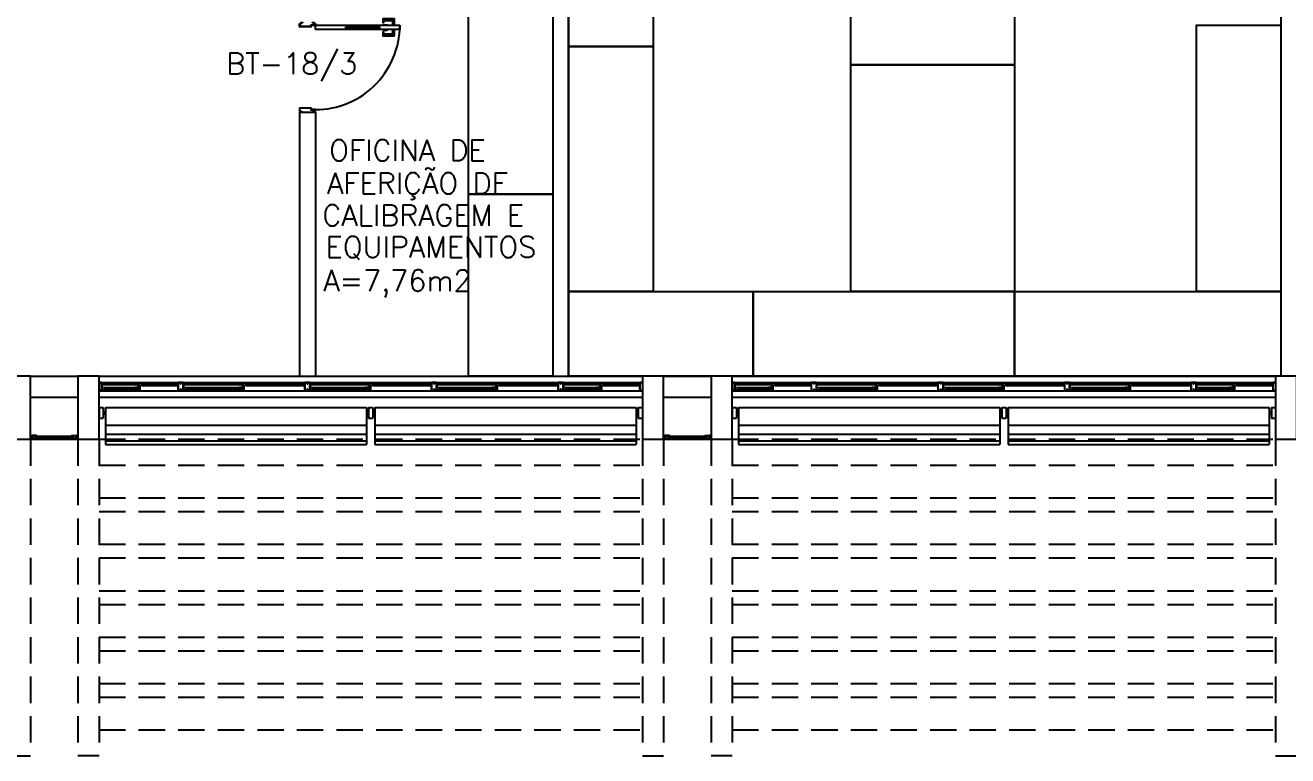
# Model space of a CAD drawing. Header units: millimetres. Extents: x 2128 to 2646, y 1972 to 2207.
# Drawn here: x 2389.96 to 2401.93, y 2006.32 to 2013.24 of the extents above; entities that cross this region are included whole.
import ezdxf

# ---------------------------------------------------------------- set-up
doc = ezdxf.new("R2010")
doc.units = ezdxf.units.MM
doc.linetypes.add('HIDDEN', pattern=[0.375, 0.25, -0.125])
for name, color, linetype in [('AR-ALV', 2, 'Continuous'), ('AR-BANCADAS', 1, 'Continuous'), ('AR-BRISES', 1, 'Continuous'), ('AR-ESQ', 1, 'Continuous'), ('AR-ESTC', 3, 'Continuous'), ('AR-PEITORIL', 1, 'Continuous'), ('AR-PERGOLAPROJ', 1, 'HIDDEN'), ('AR-PORTA', 1, 'Continuous'), ('BC- VISTA', 1, 'Continuous'), ('BR-LINHAS', 1, 'Continuous'), ('BR-MONTANTE', 242, 'Continuous'), ('BR-PAINEL', 1, 'Continuous'), ('BR-SUPORTE', 1, 'Continuous'), ('DT-ESQ-BAGUETE-C', 1, 'Continuous'), ('DT-ESQ-BAGUETE-V', 1, 'Continuous'), ('DT-ESQ-CHAPA DOBRADA-V', 1, 'Continuous'), ('DT-ESQ-PERFIL CADEIRA-C', 2, 'Continuous'), ('DT-ESQ-PERFIL CADEIRA-V', 2, 'Continuous'), ('DT-ESQ-PERFIL U SIMPLES-C', 2, 'Continuous'), ('DT-ESQ-PERFIL U-C', 2, 'Continuous'), ('DT-ESQ-PERFIL U-V', 1, 'Continuous'), ('DT-ESQ-VENEZIANA-C', 1, 'Continuous'), ('DT-ESQ-VENEZIANA-V', 1, 'Continuous'), ('DT-ESQ-VIDRO-C', 2, 'Continuous'), ('DT-TXTMOD', 1, 'Continuous'), ('ENDEREÇO', 2, 'Continuous'), ('maçaneta', 1, 'Continuous'), ('mov', 1, 'Continuous'), ('PG-PROJ', 1, 'HIDDEN'), ('PM-PERFIL U-C', 2, 'Continuous'), ('PM-VIDRO', 2, 'Continuous'), ('pm1', 2, 'Continuous'), ('pm2', 2, 'Continuous'), ('TEXTO', 2, 'Continuous'), ('Área', 2, 'Continuous')]:
    doc.layers.add(name, color=color, linetype=linetype)
doc.styles.add('S10', font='simplex.shx', dxfattribs={"height": 0.1})
doc.styles.add('UNB-100', font='simplex.shx', dxfattribs={"height": 0.2})
doc.styles.add('UNB1-100', font='simplex.shx', dxfattribs={"height": 0.2})

# ---------------------------------------------------------------- blocks, each defined once
blk = doc.blocks.new('EF40-P')
at = {"layer": 'DT-ESQ-BAGUETE-C', "ltscale": 0.1}
for points in [[(0.073, -0.125), (0.06, -0.125), (0.06, -0.124), (0.073, -0.124, 0.414214), (0.073, -0.123), (0.073, -0.112, 0.414214), (0.073, -0.112), (0.06, -0.112), (0.06, -0.11), (0.073, -0.11, -0.414214), (0.075, -0.112), (0.075, -0.124, -0.414214)], [(0.339, -0.125), (0.352, -0.125), (0.352, -0.124), (0.34, -0.124, -0.414214), (0.339, -0.123), (0.339, -0.112, -0.414214), (0.34, -0.112), (0.352, -0.112), (0.352, -0.11), (0.339, -0.11, 0.414214), (0.337, -0.112), (0.337, -0.124, 0.414214)], [(0.422, -0.08), (0.409, -0.08), (0.409, -0.079), (0.422, -0.079, 0.414214), (0.422, -0.078), (0.422, -0.067, 0.414214), (0.422, -0.067), (0.409, -0.067), (0.409, -0.065), (0.422, -0.065, -0.414214), (0.424, -0.067), (0.424, -0.079, -0.414214)], [(0.702, -0.08), (0.715, -0.08), (0.715, -0.079), (0.702, -0.079, -0.414214), (0.702, -0.078), (0.702, -0.067, -0.414214), (0.702, -0.067), (0.715, -0.067), (0.715, -0.065), (0.702, -0.065, 0.414214), (0.7, -0.067), (0.7, -0.079, 0.414214)], [(0.848, -0.125), (0.835, -0.125), (0.835, -0.124), (0.848, -0.124, 0.414214), (0.848, -0.123), (0.848, -0.112, 0.414214), (0.848, -0.112), (0.835, -0.112), (0.835, -0.11), (0.848, -0.11, -0.414214), (0.85, -0.112), (0.85, -0.124, -0.414214)], [(1.326, -0.125), (1.34, -0.125), (1.34, -0.124), (1.327, -0.124, -0.414214), (1.326, -0.123), (1.326, -0.112, -0.414214), (1.327, -0.112), (1.34, -0.112), (1.34, -0.11), (1.326, -0.11, 0.414214), (1.325, -0.112), (1.325, -0.124, 0.414214)], [(1.41, -0.08), (1.396, -0.08), (1.396, -0.079), (1.409, -0.079, 0.414214), (1.41, -0.078), (1.41, -0.067, 0.414214), (1.409, -0.067), (1.396, -0.067), (1.396, -0.065), (1.41, -0.065, -0.414214), (1.411, -0.067), (1.411, -0.079, -0.414214)], [(1.901, -0.08), (1.915, -0.08), (1.915, -0.079), (1.902, -0.079, -0.414214), (1.901, -0.078), (1.901, -0.067, -0.414214), (1.902, -0.067), (1.915, -0.067), (1.915, -0.065), (1.901, -0.065, 0.414214), (1.9, -0.067), (1.9, -0.079, 0.414214)], [(2.048, -0.125), (2.035, -0.125), (2.035, -0.124), (2.048, -0.124, 0.414214), (2.048, -0.123), (2.048, -0.112, 0.414214), (2.048, -0.112), (2.035, -0.112), (2.035, -0.11), (2.048, -0.11, -0.414214), (2.05, -0.112), (2.05, -0.124, -0.414214)], [(2.526, -0.125), (2.54, -0.125), (2.54, -0.124), (2.527, -0.124, -0.414214), (2.526, -0.123), (2.526, -0.112, -0.414214), (2.527, -0.112), (2.54, -0.112), (2.54, -0.11), (2.526, -0.11, 0.414214), (2.525, -0.112), (2.525, -0.124, 0.414214)], [(2.61, -0.08), (2.596, -0.08), (2.596, -0.079), (2.609, -0.079, 0.414214), (2.61, -0.078), (2.61, -0.067, 0.414214), (2.609, -0.067), (2.596, -0.067), (2.596, -0.065), (2.61, -0.065, -0.414214), (2.611, -0.067), (2.611, -0.079, -0.414214)], [(3.101, -0.08), (3.115, -0.08), (3.115, -0.079), (3.102, -0.079, -0.414214), (3.101, -0.078), (3.101, -0.067, -0.414214), (3.102, -0.067), (3.115, -0.067), (3.115, -0.065), (3.101, -0.065, 0.414214), (3.1, -0.067), (3.1, -0.079, 0.414214)], [(3.248, -0.125), (3.235, -0.125), (3.235, -0.124), (3.248, -0.124, 0.414214), (3.248, -0.123), (3.248, -0.112, 0.414214), (3.248, -0.112), (3.235, -0.112), (3.235, -0.11), (3.248, -0.11, -0.414214), (3.25, -0.112), (3.25, -0.124, -0.414214)], [(3.726, -0.125), (3.74, -0.125), (3.74, -0.124), (3.727, -0.124, -0.414214), (3.726, -0.123), (3.726, -0.112, -0.414214), (3.727, -0.112), (3.74, -0.112), (3.74, -0.11), (3.726, -0.11, 0.414214), (3.725, -0.112), (3.725, -0.124, 0.414214)], [(3.81, -0.08), (3.796, -0.08), (3.796, -0.079), (3.809, -0.079, 0.414214), (3.81, -0.078), (3.81, -0.067, 0.414214), (3.809, -0.067), (3.796, -0.067), (3.796, -0.065), (3.81, -0.065, -0.414214), (3.811, -0.067), (3.811, -0.079, -0.414214)], [(4.301, -0.08), (4.315, -0.08), (4.315, -0.079), (4.302, -0.079, -0.414214), (4.301, -0.078), (4.301, -0.067, -0.414214), (4.302, -0.067), (4.315, -0.067), (4.315, -0.065), (4.301, -0.065, 0.414214), (4.3, -0.067), (4.3, -0.079, 0.414214)], [(4.448, -0.125), (4.435, -0.125), (4.435, -0.124), (4.448, -0.124, 0.414214), (4.448, -0.123), (4.448, -0.112, 0.414214), (4.448, -0.112), (4.435, -0.112), (4.435, -0.11), (4.448, -0.11, -0.414214), (4.45, -0.112), (4.45, -0.124, -0.414214)], [(4.714, -0.125), (4.727, -0.125), (4.727, -0.124), (4.714, -0.124, -0.414214), (4.714, -0.123), (4.714, -0.112, -0.414214), (4.714, -0.112), (4.727, -0.112), (4.727, -0.11), (4.714, -0.11, 0.414214), (4.712, -0.112), (4.712, -0.124, 0.414214)], [(4.797, -0.08), (4.784, -0.08), (4.784, -0.079), (4.797, -0.079, 0.414214), (4.797, -0.078), (4.797, -0.067, 0.414214), (4.797, -0.067), (4.784, -0.067), (4.784, -0.065), (4.797, -0.065, -0.414214), (4.799, -0.067), (4.799, -0.079, -0.414214)], [(5.076, -0.08), (5.09, -0.08), (5.09, -0.079), (5.077, -0.079, -0.414214), (5.076, -0.078), (5.076, -0.067, -0.414214), (5.077, -0.067), (5.09, -0.067), (5.09, -0.065), (5.076, -0.065, 0.414214), (5.075, -0.067), (5.075, -0.079, 0.414214)]]:
    blk.add_lwpolyline(points, format="xyb", close=True, dxfattribs=at)
at = {"layer": 'DT-ESQ-BAGUETE-V', "ltscale": 0.1}
for p, q in [((0.073, -0.11), (0.339, -0.11)), ((0.422, -0.065), (0.702, -0.065)), ((0.848, -0.11), (1.326, -0.11)), ((1.41, -0.065), (1.901, -0.065)), ((2.048, -0.11), (2.526, -0.11)), ((2.61, -0.065), (3.101, -0.065)), ((3.248, -0.11), (3.726, -0.11)), ((3.81, -0.065), (4.301, -0.065)), ((4.448, -0.11), (4.714, -0.11)), ((4.797, -0.065), (5.076, -0.065))]:
    blk.add_line(p, q, dxfattribs=at)
at = {"layer": 'DT-ESQ-CHAPA DOBRADA-V', "ltscale": 0.1}
for p, q in [((0.025, -0.077), (0.374, -0.077)), ((0.025, -0.08), (0.374, -0.08)), ((0.8, -0.077), (1.361, -0.077)), ((0.8, -0.08), (1.361, -0.08)), ((2, -0.077), (2.561, -0.077)), ((2, -0.08), (2.561, -0.08)), ((3.2, -0.077), (3.761, -0.077)), ((3.2, -0.08), (3.761, -0.08)), ((4.4, -0.077), (4.749, -0.077)), ((4.4, -0.08), (4.749, -0.08))]:
    blk.add_line(p, q, dxfattribs=at)
at = {"layer": 'DT-ESQ-PERFIL CADEIRA-C', "ltscale": 0.1}
for p, q in [((0.376, -0.088), (0.422, -0.088)), ((0.75, -0.088), (0.702, -0.088)), ((1.363, -0.088), (1.41, -0.088)), ((1.95, -0.088), (1.901, -0.088)), ((2.563, -0.088), (2.61, -0.088)), ((3.15, -0.088), (3.101, -0.088)), ((3.763, -0.088), (3.81, -0.088)), ((4.35, -0.088), (4.301, -0.088)), ((4.751, -0.088), (4.797, -0.088)), ((5.125, -0.088), (5.076, -0.088)), ((0.025, -0.134), (0.073, -0.134)), ((0.385, -0.134), (0.339, -0.134)), ((0.8, -0.134), (0.848, -0.134)), ((1.373, -0.134), (1.326, -0.134)), ((2, -0.134), (2.048, -0.134)), ((2.573, -0.134), (2.526, -0.134)), ((3.2, -0.134), (3.248, -0.134)), ((3.773, -0.134), (3.726, -0.134)), ((4.4, -0.134), (4.448, -0.134)), ((4.76, -0.134), (4.714, -0.134))]:
    blk.add_line(p, q, dxfattribs=at)
for points in [[(0.073, -0.135), (0.025, -0.135), (0.025, -0.134), (0.06, -0.134, -0.198912), (0.059, -0.133, -0.198913), (0.059, -0.132), (0.059, -0.112, 0.414214), (0.058, -0.112), (0.025, -0.112), (0.025, -0.11), (0.059, -0.11, -0.414214), (0.06, -0.112), (0.06, -0.124), (0.06, -0.125), (0.06, -0.132), (0.073, -0.132, -1)], [(0.339, -0.132, 1), (0.339, -0.135), (0.385, -0.135, 0.414214), (0.387, -0.133), (0.387, -0.112, 0.414214), (0.385, -0.11), (0.354, -0.11, 0.414214), (0.352, -0.112), (0.352, -0.132)], [(0.352, -0.134, 0.198913), (0.354, -0.133, 0.198913), (0.354, -0.132), (0.354, -0.112, -0.414214), (0.354, -0.112), (0.385, -0.112, -0.414214), (0.386, -0.112), (0.386, -0.133, -0.414214), (0.385, -0.134)], [(0.422, -0.087, -1), (0.422, -0.09), (0.376, -0.09, -0.414214), (0.374, -0.088), (0.374, -0.067, -0.414214), (0.376, -0.065), (0.407, -0.065, -0.414214), (0.409, -0.067), (0.409, -0.087)], [(0.409, -0.088, -0.198913), (0.408, -0.088, -0.198913), (0.407, -0.087), (0.407, -0.067, 0.414214), (0.407, -0.067), (0.376, -0.067, 0.414214), (0.375, -0.067), (0.375, -0.088, 0.414214), (0.376, -0.088)], [(0.702, -0.09), (0.75, -0.09), (0.75, -0.088), (0.715, -0.088, 0.198912), (0.716, -0.088, 0.198913), (0.716, -0.087), (0.716, -0.067, -0.414214), (0.717, -0.067), (0.75, -0.067), (0.75, -0.065), (0.716, -0.065, 0.414214), (0.715, -0.067), (0.715, -0.079), (0.715, -0.08), (0.715, -0.087), (0.702, -0.087, 1)], [(0.848, -0.135), (0.8, -0.135), (0.8, -0.134), (0.835, -0.134, -0.198912), (0.834, -0.133, -0.198913), (0.833, -0.132), (0.833, -0.112, 0.414214), (0.833, -0.112), (0.8, -0.112), (0.8, -0.11), (0.833, -0.11, -0.414214), (0.835, -0.112), (0.835, -0.124), (0.835, -0.125), (0.835, -0.132), (0.848, -0.132, -1)], [(1.326, -0.132, 1), (1.326, -0.135), (1.373, -0.135, 0.414214), (1.375, -0.133), (1.375, -0.112, 0.414214), (1.373, -0.11), (1.341, -0.11, 0.414214), (1.34, -0.112), (1.34, -0.132)], [(1.34, -0.134, 0.198913), (1.341, -0.133, 0.198913), (1.341, -0.132), (1.341, -0.112, -0.414214), (1.342, -0.112), (1.373, -0.112, -0.414214), (1.373, -0.112), (1.373, -0.133, -0.414214), (1.373, -0.134)], [(1.41, -0.087, -1), (1.41, -0.09), (1.363, -0.09, -0.414214), (1.361, -0.088), (1.361, -0.067, -0.414214), (1.363, -0.065), (1.395, -0.065, -0.414214), (1.396, -0.067), (1.396, -0.087)], [(1.396, -0.088, -0.198913), (1.395, -0.088, -0.198913), (1.395, -0.087), (1.395, -0.067, 0.414214), (1.394, -0.067), (1.363, -0.067, 0.414214), (1.363, -0.067), (1.363, -0.088, 0.414214), (1.363, -0.088)], [(1.901, -0.09), (1.95, -0.09), (1.95, -0.088), (1.915, -0.088, 0.198912), (1.916, -0.088, 0.198913), (1.916, -0.087), (1.916, -0.067, -0.414214), (1.917, -0.067), (1.95, -0.067), (1.95, -0.065), (1.916, -0.065, 0.414214), (1.915, -0.067), (1.915, -0.079), (1.915, -0.08), (1.915, -0.087), (1.901, -0.087, 1)], [(2.048, -0.135), (2, -0.135), (2, -0.134), (2.035, -0.134, -0.198912), (2.034, -0.133, -0.198913), (2.033, -0.132), (2.033, -0.112, 0.414214), (2.033, -0.112), (2, -0.112), (2, -0.11), (2.033, -0.11, -0.414214), (2.035, -0.112), (2.035, -0.124), (2.035, -0.125), (2.035, -0.132), (2.048, -0.132, -1)], [(2.526, -0.132, 1), (2.526, -0.135), (2.573, -0.135, 0.414214), (2.575, -0.133), (2.575, -0.112, 0.414214), (2.573, -0.11), (2.541, -0.11, 0.414214), (2.54, -0.112), (2.54, -0.132)], [(2.54, -0.134, 0.198913), (2.541, -0.133, 0.198913), (2.541, -0.132), (2.541, -0.112, -0.414214), (2.542, -0.112), (2.573, -0.112, -0.414214), (2.573, -0.112), (2.573, -0.133, -0.414214), (2.573, -0.134)], [(2.61, -0.087, -1), (2.61, -0.09), (2.563, -0.09, -0.414214), (2.561, -0.088), (2.561, -0.067, -0.414214), (2.563, -0.065), (2.595, -0.065, -0.414214), (2.596, -0.067), (2.596, -0.087)], [(2.596, -0.088, -0.198913), (2.595, -0.088, -0.198913), (2.595, -0.087), (2.595, -0.067, 0.414214), (2.594, -0.067), (2.563, -0.067, 0.414214), (2.563, -0.067), (2.563, -0.088, 0.414214), (2.563, -0.088)], [(3.101, -0.09), (3.15, -0.09), (3.15, -0.088), (3.115, -0.088, 0.198912), (3.116, -0.088, 0.198913), (3.116, -0.087), (3.116, -0.067, -0.414214), (3.117, -0.067), (3.15, -0.067), (3.15, -0.065), (3.116, -0.065, 0.414214), (3.115, -0.067), (3.115, -0.079), (3.115, -0.08), (3.115, -0.087), (3.101, -0.087, 1)], [(3.248, -0.135), (3.2, -0.135), (3.2, -0.134), (3.235, -0.134, -0.198912), (3.234, -0.133, -0.198913), (3.233, -0.132), (3.233, -0.112, 0.414214), (3.233, -0.112), (3.2, -0.112), (3.2, -0.11), (3.233, -0.11, -0.414214), (3.235, -0.112), (3.235, -0.124), (3.235, -0.125), (3.235, -0.132), (3.248, -0.132, -1)], [(3.726, -0.132, 1), (3.726, -0.135), (3.773, -0.135, 0.414214), (3.775, -0.133), (3.775, -0.112, 0.414214), (3.773, -0.11), (3.741, -0.11, 0.414214), (3.74, -0.112), (3.74, -0.132)], [(3.74, -0.134, 0.198913), (3.741, -0.133, 0.198913), (3.741, -0.132), (3.741, -0.112, -0.414214), (3.742, -0.112), (3.773, -0.112, -0.414214), (3.773, -0.112), (3.773, -0.133, -0.414214), (3.773, -0.134)], [(3.81, -0.087, -1), (3.81, -0.09), (3.763, -0.09, -0.414214), (3.761, -0.088), (3.761, -0.067, -0.414214), (3.763, -0.065), (3.795, -0.065, -0.414214), (3.796, -0.067), (3.796, -0.087)], [(3.796, -0.088, -0.198913), (3.795, -0.088, -0.198913), (3.795, -0.087), (3.795, -0.067, 0.414214), (3.794, -0.067), (3.763, -0.067, 0.414214), (3.763, -0.067), (3.763, -0.088, 0.414214), (3.763, -0.088)], [(4.301, -0.09), (4.35, -0.09), (4.35, -0.088), (4.315, -0.088, 0.198912), (4.316, -0.088, 0.198913), (4.316, -0.087), (4.316, -0.067, -0.414214), (4.317, -0.067), (4.35, -0.067), (4.35, -0.065), (4.316, -0.065, 0.414214), (4.315, -0.067), (4.315, -0.079), (4.315, -0.08), (4.315, -0.087), (4.301, -0.087, 1)], [(4.448, -0.135), (4.4, -0.135), (4.4, -0.134), (4.435, -0.134, -0.198912), (4.434, -0.133, -0.198913), (4.433, -0.132), (4.433, -0.112, 0.414214), (4.433, -0.112), (4.4, -0.112), (4.4, -0.11), (4.433, -0.11, -0.414214), (4.435, -0.112), (4.435, -0.124), (4.435, -0.125), (4.435, -0.132), (4.448, -0.132, -1)], [(4.714, -0.132, 1), (4.714, -0.135), (4.76, -0.135, 0.414214), (4.762, -0.133), (4.762, -0.112, 0.414214), (4.76, -0.11), (4.729, -0.11, 0.414214), (4.727, -0.112), (4.727, -0.132)], [(4.727, -0.134, 0.198913), (4.729, -0.133, 0.198913), (4.729, -0.132), (4.729, -0.112, -0.414214), (4.729, -0.112), (4.76, -0.112, -0.414214), (4.761, -0.112), (4.761, -0.133, -0.414214), (4.76, -0.134)], [(4.797, -0.087, -1), (4.797, -0.09), (4.751, -0.09, -0.414214), (4.749, -0.088), (4.749, -0.067, -0.414214), (4.751, -0.065), (4.782, -0.065, -0.414214), (4.784, -0.067), (4.784, -0.087)], [(4.784, -0.088, -0.198913), (4.783, -0.088, -0.198913), (4.782, -0.087), (4.782, -0.067, 0.414214), (4.782, -0.067), (4.751, -0.067, 0.414214), (4.75, -0.067), (4.75, -0.088, 0.414214), (4.751, -0.088)], [(5.076, -0.09), (5.125, -0.09), (5.125, -0.088), (5.09, -0.088, 0.198912), (5.091, -0.088, 0.198913), (5.091, -0.087), (5.091, -0.067, -0.414214), (5.092, -0.067), (5.125, -0.067), (5.125, -0.065), (5.091, -0.065, 0.414214), (5.09, -0.067), (5.09, -0.079), (5.09, -0.08), (5.09, -0.087), (5.076, -0.087, 1)]]:
    blk.add_lwpolyline(points, format="xyb", close=True, dxfattribs=at)
at = {"layer": 'DT-ESQ-PERFIL CADEIRA-V', "ltscale": 0.1}
for p, q in [((0.407, -0.09), (0.702, -0.09)), ((1.395, -0.09), (1.901, -0.09)), ((2.595, -0.09), (3.101, -0.09)), ((3.795, -0.09), (4.301, -0.09)), ((4.782, -0.09), (5.076, -0.09)), ((0.073, -0.135), (0.339, -0.135)), ((0.848, -0.135), (1.326, -0.135)), ((2.048, -0.135), (2.526, -0.135)), ((3.248, -0.135), (3.726, -0.135)), ((4.448, -0.135), (4.714, -0.135))]:
    blk.add_line(p, q, dxfattribs=at)
at = {"layer": 'DT-ESQ-PERFIL U SIMPLES-C', "ltscale": 0.1}
for points in [[(0.376, -0.102), (0.384, -0.102), (0.384, -0.1), (0.376, -0.1, -0.414214), (0.375, -0.1), (0.375, -0.092, -0.414214), (0.376, -0.091), (0.384, -0.091), (0.384, -0.09), (0.376, -0.09, 0.414214), (0.374, -0.092), (0.374, -0.1, 0.414214)], [(0.385, -0.098), (0.377, -0.098), (0.377, -0.1), (0.385, -0.1, -0.414214), (0.386, -0.1), (0.386, -0.108, -0.414214), (0.385, -0.109), (0.377, -0.109), (0.377, -0.11), (0.385, -0.11, 0.414214), (0.387, -0.108), (0.387, -0.1, 0.414214)], [(1.363, -0.102), (1.371, -0.102), (1.371, -0.1), (1.363, -0.1, -0.414214), (1.363, -0.1), (1.363, -0.092, -0.414214), (1.363, -0.091), (1.371, -0.091), (1.371, -0.09), (1.363, -0.09, 0.414214), (1.361, -0.092), (1.361, -0.1, 0.414214)], [(1.373, -0.098), (1.365, -0.098), (1.365, -0.1), (1.373, -0.1, -0.414214), (1.373, -0.1), (1.373, -0.108, -0.414214), (1.373, -0.109), (1.365, -0.109), (1.365, -0.11), (1.373, -0.11, 0.414214), (1.375, -0.108), (1.375, -0.1, 0.414214)], [(2.563, -0.102), (2.571, -0.102), (2.571, -0.1), (2.563, -0.1, -0.414214), (2.563, -0.1), (2.563, -0.092, -0.414214), (2.563, -0.091), (2.571, -0.091), (2.571, -0.09), (2.563, -0.09, 0.414214), (2.561, -0.092), (2.561, -0.1, 0.414214)], [(2.573, -0.098), (2.565, -0.098), (2.565, -0.1), (2.573, -0.1, -0.414214), (2.573, -0.1), (2.573, -0.108, -0.414214), (2.573, -0.109), (2.565, -0.109), (2.565, -0.11), (2.573, -0.11, 0.414214), (2.575, -0.108), (2.575, -0.1, 0.414214)], [(3.763, -0.102), (3.771, -0.102), (3.771, -0.1), (3.763, -0.1, -0.414214), (3.763, -0.1), (3.763, -0.092, -0.414214), (3.763, -0.091), (3.771, -0.091), (3.771, -0.09), (3.763, -0.09, 0.414214), (3.761, -0.092), (3.761, -0.1, 0.414214)], [(3.773, -0.098), (3.765, -0.098), (3.765, -0.1), (3.773, -0.1, -0.414214), (3.773, -0.1), (3.773, -0.108, -0.414214), (3.773, -0.109), (3.765, -0.109), (3.765, -0.11), (3.773, -0.11, 0.414214), (3.775, -0.108), (3.775, -0.1, 0.414214)], [(4.751, -0.102), (4.759, -0.102), (4.759, -0.1), (4.751, -0.1, -0.414214), (4.75, -0.1), (4.75, -0.092, -0.414214), (4.751, -0.091), (4.759, -0.091), (4.759, -0.09), (4.751, -0.09, 0.414214), (4.749, -0.092), (4.749, -0.1, 0.414214)], [(4.76, -0.098), (4.752, -0.098), (4.752, -0.1), (4.76, -0.1, -0.414214), (4.761, -0.1), (4.761, -0.108, -0.414214), (4.76, -0.109), (4.752, -0.109), (4.752, -0.11), (4.76, -0.11, 0.414214), (4.762, -0.108), (4.762, -0.1, 0.414214)]]:
    blk.add_lwpolyline(points, format="xyb", close=True, dxfattribs=at)
at = {"layer": 'DT-ESQ-PERFIL U-C', "ltscale": 0.1}
for points in [[(0, -0.062, -0.414214), (0.001, -0.06), (0.023, -0.06, -0.414214), (0.025, -0.062), (0.025, -0.139, -0.414214), (0.023, -0.14), (0.001, -0.14, -0.414214), (0, -0.139), (0, -0.125), (0.001, -0.125), (0.001, -0.138, 0.414214), (0.002, -0.139), (0.023, -0.139, 0.414214), (0.023, -0.138), (0.023, -0.062, 0.414214), (0.023, -0.062), (0.002, -0.062, 0.414214), (0.001, -0.062), (0.001, -0.075), (0, -0.075)], [(0.775, -0.062, 0.414214), (0.773, -0.06), (0.751, -0.06, 0.414214), (0.75, -0.062), (0.75, -0.139, 0.414214), (0.751, -0.14), (0.773, -0.14, 0.414214), (0.775, -0.139), (0.775, -0.125), (0.773, -0.125), (0.773, -0.138, -0.414214), (0.773, -0.139), (0.752, -0.139, -0.414214), (0.751, -0.138), (0.751, -0.062, -0.414214), (0.752, -0.062), (0.773, -0.062, -0.414214), (0.773, -0.062), (0.773, -0.075), (0.775, -0.075)], [(0.775, -0.062, -0.414214), (0.776, -0.06), (0.798, -0.06, -0.414214), (0.8, -0.062), (0.8, -0.139, -0.414214), (0.798, -0.14), (0.776, -0.14, -0.414214), (0.775, -0.139), (0.775, -0.125), (0.776, -0.125), (0.776, -0.138, 0.414214), (0.777, -0.139), (0.798, -0.139, 0.414214), (0.798, -0.138), (0.798, -0.062, 0.414214), (0.798, -0.062), (0.777, -0.062, 0.414214), (0.776, -0.062), (0.776, -0.075), (0.775, -0.075)], [(1.975, -0.062, 0.414214), (1.973, -0.06), (1.951, -0.06, 0.414214), (1.95, -0.062), (1.95, -0.139, 0.414214), (1.951, -0.14), (1.973, -0.14, 0.414214), (1.975, -0.139), (1.975, -0.125), (1.973, -0.125), (1.973, -0.138, -0.414214), (1.973, -0.139), (1.952, -0.139, -0.414214), (1.951, -0.138), (1.951, -0.062, -0.414214), (1.952, -0.062), (1.973, -0.062, -0.414214), (1.973, -0.062), (1.973, -0.075), (1.975, -0.075)], [(1.975, -0.062, -0.414214), (1.976, -0.06), (1.998, -0.06, -0.414214), (2, -0.062), (2, -0.139, -0.414214), (1.998, -0.14), (1.976, -0.14, -0.414214), (1.975, -0.139), (1.975, -0.125), (1.976, -0.125), (1.976, -0.138, 0.414214), (1.977, -0.139), (1.998, -0.139, 0.414214), (1.998, -0.138), (1.998, -0.062, 0.414214), (1.998, -0.062), (1.977, -0.062, 0.414214), (1.976, -0.062), (1.976, -0.075), (1.975, -0.075)], [(3.175, -0.062, 0.414214), (3.173, -0.06), (3.151, -0.06, 0.414214), (3.15, -0.062), (3.15, -0.139, 0.414214), (3.151, -0.14), (3.173, -0.14, 0.414214), (3.175, -0.139), (3.175, -0.125), (3.173, -0.125), (3.173, -0.138, -0.414214), (3.173, -0.139), (3.152, -0.139, -0.414214), (3.151, -0.138), (3.151, -0.062, -0.414214), (3.152, -0.062), (3.173, -0.062, -0.414214), (3.173, -0.062), (3.173, -0.075), (3.175, -0.075)], [(3.175, -0.062, -0.414214), (3.176, -0.06), (3.198, -0.06, -0.414214), (3.2, -0.062), (3.2, -0.139, -0.414214), (3.198, -0.14), (3.176, -0.14, -0.414214), (3.175, -0.139), (3.175, -0.125), (3.176, -0.125), (3.176, -0.138, 0.414214), (3.177, -0.139), (3.198, -0.139, 0.414214), (3.198, -0.138), (3.198, -0.062, 0.414214), (3.198, -0.062), (3.177, -0.062, 0.414214), (3.176, -0.062), (3.176, -0.075), (3.175, -0.075)], [(4.375, -0.062, 0.414214), (4.373, -0.06), (4.351, -0.06, 0.414214), (4.35, -0.062), (4.35, -0.139, 0.414214), (4.351, -0.14), (4.373, -0.14, 0.414214), (4.375, -0.139), (4.375, -0.125), (4.373, -0.125), (4.373, -0.138, -0.414214), (4.373, -0.139), (4.352, -0.139, -0.414214), (4.351, -0.138), (4.351, -0.062, -0.414214), (4.352, -0.062), (4.373, -0.062, -0.414214), (4.373, -0.062), (4.373, -0.075), (4.375, -0.075)], [(4.375, -0.062, -0.414214), (4.376, -0.06), (4.398, -0.06, -0.414214), (4.4, -0.062), (4.4, -0.139, -0.414214), (4.398, -0.14), (4.376, -0.14, -0.414214), (4.375, -0.139), (4.375, -0.125), (4.376, -0.125), (4.376, -0.138, 0.414214), (4.377, -0.139), (4.398, -0.139, 0.414214), (4.398, -0.138), (4.398, -0.062, 0.414214), (4.398, -0.062), (4.377, -0.062, 0.414214), (4.376, -0.062), (4.376, -0.075), (4.375, -0.075)], [(5.15, -0.062, 0.414214), (5.148, -0.06), (5.126, -0.06, 0.414214), (5.125, -0.062), (5.125, -0.139, 0.414214), (5.126, -0.14), (5.148, -0.14, 0.414214), (5.15, -0.139), (5.15, -0.125), (5.148, -0.125), (5.148, -0.138, -0.414214), (5.148, -0.139), (5.127, -0.139, -0.414214), (5.126, -0.138), (5.126, -0.062, -0.414214), (5.127, -0.062), (5.148, -0.062, -0.414214), (5.148, -0.062), (5.148, -0.075), (5.15, -0.075)]]:
    blk.add_lwpolyline(points, format="xyb", close=True, dxfattribs=at)
at = {"layer": 'DT-ESQ-PERFIL U-V', "ltscale": 0.1}
for p, q in [((0.023, -0.06), (0.751, -0.06)), ((0.798, -0.06), (1.951, -0.06)), ((1.998, -0.06), (3.151, -0.06)), ((3.198, -0.06), (4.351, -0.06)), ((4.398, -0.06), (5.126, -0.06)), ((0.023, -0.14), (0.751, -0.14)), ((0.798, -0.14), (1.951, -0.14)), ((1.998, -0.14), (3.151, -0.14)), ((3.198, -0.14), (4.351, -0.14)), ((4.398, -0.14), (5.126, -0.14))]:
    blk.add_line(p, q, dxfattribs=at)
at = {"layer": 'DT-ESQ-VIDRO-C', "ltscale": 0.1}
for points in [[(0.713, -0.085), (0.713, -0.082), (0.412, -0.082), (0.412, -0.085)], [(1.912, -0.085), (1.912, -0.082), (1.399, -0.082), (1.399, -0.085)], [(3.112, -0.085), (3.112, -0.082), (2.599, -0.082), (2.599, -0.085)], [(4.312, -0.085), (4.312, -0.082), (3.799, -0.082), (3.799, -0.085)], [(5.087, -0.085), (5.087, -0.082), (4.786, -0.082), (4.786, -0.085)], [(0.063, -0.13), (0.063, -0.127), (0.349, -0.127), (0.349, -0.13)], [(0.838, -0.13), (0.838, -0.127), (1.337, -0.127), (1.337, -0.13)], [(2.038, -0.13), (2.038, -0.127), (2.537, -0.127), (2.537, -0.13)], [(3.238, -0.13), (3.238, -0.127), (3.737, -0.127), (3.737, -0.13)], [(4.438, -0.13), (4.438, -0.127), (4.724, -0.127), (4.724, -0.13)]]:
    blk.add_lwpolyline(points, close=True, dxfattribs=at)
at = {"layer": 'DT-TXTMOD', "ltscale": 0.1, "style": 'S10', "flags": 3}
for tag, p in [('M01', (0.025, -0.28)), ('M02', (0.325, -0.28)), ('M03', (0.627, -0.28)), ('M04', (0.929, -0.28)), ('M05', (1.231, -0.28)), ('M06', (1.532, -0.28)), ('M07', (1.834, -0.28)), ('M08', (2.136, -0.28)), ('M09', (2.438, -0.28)), ('M10', (2.739, -0.28)), ('M11', (3.041, -0.28)), ('M12', (3.343, -0.28)), ('M13', (3.645, -0.28)), ('M14', (3.946, -0.28)), ('M15', (4.248, -0.28)), ('M16', (4.55, -0.28)), ('M17', (4.852, -0.28))]:
    blk.add_attdef(tag, p, '', height=0.1, dxfattribs=at)
blk = doc.blocks.new('BR-MODULO1')
at = {"layer": 'BR-LINHAS'}
for p, q in [((0.06, -0.265), (2.535, -0.265)), ((0.06, -0.352), (2.535, -0.352)), ((2.615, -0.265), (5.09, -0.265)), ((2.615, -0.352), (5.09, -0.352)), ((0.06, -0.415), (2.535, -0.415)), ((2.615, -0.415), (5.09, -0.415))]:
    blk.add_line(p, q, dxfattribs=at)
at = {"layer": 'BR-MONTANTE'}
for p, q in [((0, -0.1), (0, -0.2)), ((0, -0.1), (0.04, -0.1)), ((0.04, -0.1), (0.04, -0.2)), ((2.555, -0.1), (2.595, -0.1)), ((2.555, -0.1), (2.555, -0.2)), ((2.595, -0.1), (2.595, -0.2)), ((5.11, -0.1), (5.11, -0.2)), ((5.11, -0.1), (5.15, -0.1)), ((5.15, -0.1), (5.15, -0.2)), ((0, -0.2), (0.04, -0.2)), ((2.555, -0.2), (2.595, -0.2)), ((5.11, -0.2), (5.15, -0.2))]:
    blk.add_line(p, q, dxfattribs=at)
at = {"layer": 'BR-PAINEL'}
for p, q in [((0.06, -0.1), (2.535, -0.1)), ((0.06, -0.1), (0.06, -0.45)), ((2.535, -0.1), (2.535, -0.45)), ((2.615, -0.1), (2.615, -0.45)), ((2.615, -0.1), (5.09, -0.1)), ((5.09, -0.1), (5.09, -0.45)), ((0.06, -0.45), (2.535, -0.45)), ((2.615, -0.45), (5.09, -0.45))]:
    blk.add_line(p, q, dxfattribs=at)
at = {"layer": 'BR-SUPORTE'}
for p, q in [((0.04, -0.14), (0.06, -0.14)), ((0.04, -0.16), (0.06, -0.16)), ((0.05, -0.14), (0.05, -0.16)), ((2.535, -0.14), (2.555, -0.14)), ((2.535, -0.16), (2.555, -0.16)), ((2.545, -0.14), (2.545, -0.16)), ((2.615, -0.14), (2.595, -0.14)), ((2.615, -0.16), (2.595, -0.16)), ((2.605, -0.14), (2.605, -0.16)), ((5.09, -0.14), (5.11, -0.14)), ((5.09, -0.16), (5.11, -0.16)), ((5.1, -0.14), (5.1, -0.16))]:
    blk.add_line(p, q, dxfattribs=at)
blk = doc.blocks.new('PG-MODULO1-PJ-B')
at = {"layer": 'PG-PROJ'}
for p, q in [((0, 0), (0, -3)), ((5.55, 0), (5.55, -3)), ((0.2, 0), (5.35, 0)), ((0.2, 0), (0.2, -3)), ((5.35, 0), (5.35, -3)), ((0.2, -0.245), (5.35, -0.245)), ((0.2, -0.555), (5.35, -0.555)), ((0.2, -0.685), (5.35, -0.685)), ((0.2, -0.995), (5.35, -0.995)), ((0.2, -1.125), (5.35, -1.125)), ((0.2, -1.435), (5.35, -1.435)), ((0.2, -1.565), (5.35, -1.565)), ((0.2, -1.875), (5.35, -1.875)), ((0.2, -2.005), (5.35, -2.005)), ((0.2, -2.315), (5.35, -2.315)), ((0.2, -2.445), (5.35, -2.445)), ((0.2, -2.755), (5.35, -2.755)), ((0.2, -3), (0, -3)), ((5.35, -3), (5.55, -3))]:
    blk.add_line(p, q, dxfattribs=at)
blk = doc.blocks.new('PM3V')
at = {"layer": 'maçaneta'}
for points in [[(0.02, 0.9), (-0.035, 0.9), (-0.035, 0.79), (0, 0.79), (0, 0.8), (-0.02, 0.8), (-0.02, 0.879, -0.414214), (-0.018, 0.88), (0.02, 0.88)], [(0.125, 0.9), (0.07, 0.9), (0.07, 0.88), (0.109, 0.88, -0.414214), (0.11, 0.879), (0.11, 0.8), (0.09, 0.8), (0.09, 0.79), (0.125, 0.79)]]:
    blk.add_lwpolyline(points, format="xyb", close=True, dxfattribs=at)
for points in [[(0.02, 0.79), (0.02, 0.83), (0.025, 0.83), (0.025, 0.79)], [(0.07, 0.79), (0.07, 0.83), (0.065, 0.83), (0.065, 0.79)]]:
    blk.add_lwpolyline(points, close=True, dxfattribs=at)
at = {"layer": 'mov'}
blk.add_arc((0.025, 0.15), 0.8, 356.8472, 90, dxfattribs=at)
at = {"layer": 'PM-PERFIL U-C'}
for p, q in [((0, 0.12), (0, 0.139)), ((0.002, 0.12), (0, 0.12)), ((0.002, 0.14), (0.01, 0.14)), ((0.002, 0.138), (0.002, 0.12)), ((0.011, 0.138), (0.002, 0.138)), ((0.01, 0.14), (0.01, 0.149)), ((0.012, 0.15), (0.024, 0.15)), ((0.012, 0.148), (0.012, 0.14)), ((0.023, 0.148), (0.012, 0.148)), ((0.023, 0.109), (0.023, 0.148)), ((0.025, 0.149), (0.025, 0.109)), ((0.825, 0.149), (0.825, 0.109)), ((0.839, 0.15), (0.827, 0.15)), ((0.827, 0.148), (0.838, 0.148)), ((0.827, 0.109), (0.827, 0.148)), ((0.838, 0.148), (0.838, 0.14)), ((0.84, 0.14), (0.84, 0.149)), ((0.849, 0.14), (0.84, 0.14)), ((0.84, 0.138), (0.848, 0.138)), ((0.848, 0.138), (0.848, 0.12)), ((0.848, 0.12), (0.85, 0.12)), ((0.85, 0.12), (0.85, 0.139)), ((0, 0.03), (0.002, 0.03)), ((0, 0.012), (0, 0.03)), ((0.002, 0.03), (0.002, 0.012)), ((0.002, 0.012), (0.011, 0.012)), ((0.01, 0.01), (0.002, 0.01)), ((0.01, 0.002), (0.01, 0.01)), ((0.012, 0.011), (0.012, 0.002)), ((0.012, 0.002), (0.038, 0.002)), ((0.038, 0), (0.012, 0)), ((0.038, 0.109), (0.025, 0.109)), ((0.038, 0.107), (0.025, 0.107)), ((0.038, 0.107), (0.038, 0.002)), ((0.04, 0.108), (0.04, 0.002)), ((0.81, 0.108), (0.81, 0.002)), ((0.812, 0.109), (0.825, 0.109)), ((0.812, 0.107), (0.826, 0.107)), ((0.812, 0.107), (0.812, 0.002)), ((0.838, 0.002), (0.812, 0.002)), ((0.812, 0), (0.839, 0)), ((0.838, 0.011), (0.838, 0.002)), ((0.848, 0.012), (0.84, 0.012)), ((0.84, 0.002), (0.84, 0.01)), ((0.84, 0.01), (0.849, 0.01)), ((0.85, 0.03), (0.848, 0.03)), ((0.848, 0.03), (0.848, 0.012)), ((0.85, 0.012), (0.85, 0.03))]:
    blk.add_line(p, q, dxfattribs=at)
for centre, start, end in [((0.002, 0.139), 90, 180), ((0.012, 0.149), 90, 180), ((0.011, 0.14), 270, 0), ((0.024, 0.149), 360, 90), ((0.827, 0.149), 90, 180), ((0.84, 0.14), 180, 270), ((0.839, 0.149), 0, 90), ((0.849, 0.139), 0, 90), ((0.002, 0.012), 180, 270), ((0.012, 0.002), 180, 270), ((0.011, 0.011), 0, 90), ((0.025, 0.109), 180, 270), ((0.038, 0.002), 269.9386, 0), ((0.038, 0.108), 0, 90), ((0.812, 0.108), 90, 180), ((0.812, 0.002), 180, 270.0614), ((0.826, 0.109), 270, 0), ((0.84, 0.011), 90, 180), ((0.839, 0.002), 270, 0), ((0.849, 0.012), 270, 0)]:
    blk.add_arc(centre, 0.0015, start, end, dxfattribs=at)
at = {"layer": 'PM-VIDRO', "color": 1}
for p, q in [((0.04, 0.45), (0.04, 0.75)), ((0.05, 0.75), (0.05, 0.45))]:
    blk.add_line(p, q, dxfattribs=at)
at = {"layer": 'pm1'}
for p, q in [((0.025, 0.95), (0.065, 0.95)), ((0.025, 0.75), (0.025, 0.95)), ((0.065, 0.95), (0.065, 0.76)), ((0.04, 0.75), (0.025, 0.75)), ((0.065, 0.76), (0.04, 0.76)), ((0.04, 0.75), (0.04, 0.76)), ((0.05, 0.76), (0.05, 0.75)), ((0.065, 0.75), (0.05, 0.75)), ((0.065, 0.76), (0.065, 0.75)), ((0.025, 0.15), (0.025, 0.45)), ((0.04, 0.45), (0.025, 0.45)), ((0.04, 0.44), (0.04, 0.45)), ((0.065, 0.44), (0.04, 0.44)), ((0.065, 0.45), (0.05, 0.45)), ((0.05, 0.45), (0.05, 0.44)), ((0.065, 0.45), (0.065, 0.44)), ((0.065, 0.44), (0.065, 0.15)), ((0.065, 0.15), (0.025, 0.15))]:
    blk.add_line(p, q, dxfattribs=at)
at = {"layer": 'pm2'}
for p, q in [((0.025, 0.45), (0.025, 0.75)), ((0.065, 0.75), (0.065, 0.45)), ((0.025, 0.15), (0.025, 0.109)), ((0.025, 0.109), (0.035, 0.109)), ((0.825, 0.109), (0.815, 0.109)), ((0.815, 0), (0.84, 0)), ((0.84, 0.01), (0.85, 0.01)), ((0.84, 0), (0.84, 0.01))]:
    blk.add_line(p, q, dxfattribs=at)
blk = doc.blocks.new('EF01C-P')
at = {"layer": 'DT-ESQ-BAGUETE-C', "ltscale": 0.1}
for points in [[(0.002, 0.035), (0.015, 0.035), (0.015, 0.033), (0.002, 0.033), (0.002, 0.005), (0.015, 0.005), (0.015, 0.004), (0.002, 0.004, -0.414214), (0, 0.005), (0, 0.033, -0.414214)], [(0.448, 0.035), (0.435, 0.035), (0.435, 0.033), (0.448, 0.033), (0.448, 0.005), (0.435, 0.005), (0.435, 0.004), (0.448, 0.004, 0.414214), (0.45, 0.005), (0.45, 0.033, 0.414214)]]:
    blk.add_lwpolyline(points, format="xyb", close=True, dxfattribs=at)
at = {"layer": 'DT-ESQ-PERFIL CADEIRA-C', "ltscale": 0.1}
for points in [[(0.01, 0.002), (0.01, 0.003), (0.002, 0.003, 1), (0.002, 0), (0.015, 0, 0.414214), (0.016, 0.002), (0.016, 0.033), (0.043, 0.033)], [(0.043, 0.006), (0.018, 0.006), (0.018, 0.016), (0.016, 0.016), (0.016, 0.006, 0.414214), (0.018, 0.005), (0.043, 0.005), (0.056, 0.005, 1), (0.056, 0.008), (0.043, 0.008), (0.043, 0.02), (0.043, 0.032), (0.056, 0.032, 1), (0.056, 0.035), (0.043, 0.035), (0.016, 0.035, 0.414214), (0.015, 0.033), (0.015, 0.002), (0.002, 0.002)], [(0.041, 0.02), (0.041, 0.032, -0.414214), (0.043, 0.033), (0.056, 0.033)], [(0.041, 0.02), (0.041, 0.008, 0.414214), (0.043, 0.006), (0.056, 0.006)], [(0.407, 0.006), (0.432, 0.006), (0.432, 0.016), (0.433, 0.016), (0.433, 0.006, -0.414214), (0.432, 0.005), (0.407, 0.005), (0.394, 0.005, -1), (0.394, 0.008), (0.407, 0.008), (0.407, 0.02), (0.407, 0.032), (0.394, 0.032, -1), (0.394, 0.035), (0.407, 0.035), (0.433, 0.035, -0.414214), (0.435, 0.033), (0.435, 0.002), (0.448, 0.002)], [(0.408, 0.02), (0.408, 0.032, 0.414214), (0.407, 0.033), (0.394, 0.033)], [(0.408, 0.02), (0.408, 0.008, -0.414214), (0.407, 0.006), (0.394, 0.006)], [(0.44, 0.002), (0.44, 0.003), (0.448, 0.003, -1), (0.448, 0), (0.435, 0, -0.414214), (0.433, 0.002), (0.433, 0.033), (0.407, 0.033)]]:
    blk.add_lwpolyline(points, format="xyb", dxfattribs=at)
at = {"layer": 'DT-ESQ-PERFIL CADEIRA-V', "ltscale": 0.1}
blk.add_line((0.015, 0), (0.435, 0), dxfattribs=at)
at = {"layer": 'DT-ESQ-VENEZIANA-C', "ltscale": 0.1}
for p, q in [((0.043, 0.011), (0.407, 0.011)), ((0.043, 0.009), (0.407, 0.009))]:
    blk.add_line(p, q, dxfattribs=at)
at = {"layer": 'DT-ESQ-VENEZIANA-V', "ltscale": 0.1}
blk.add_line((0.043, 0.031), (0.407, 0.031), dxfattribs=at)
at = {"layer": 'DT-TXTMOD', "ltscale": 0.1, "style": 'S10', "flags": 3}
blk.add_attdef('EF01C', (0.021, -0.14), '', height=0.1, dxfattribs=at)
blk = doc.blocks.new('BCP15')
at = {"layer": 'BC- VISTA'}
blk.add_lwpolyline([(0.8, 0), (0.8, -1.725), (0, -1.725), (0, 0)], close=True, dxfattribs=at)
blk = doc.blocks.new('BCP19')
at = {"layer": 'BC- VISTA'}
blk.add_lwpolyline([(0.8, 0), (0.8, -2.525), (0, -2.525), (0, 0)], close=True, dxfattribs=at)
blk = doc.blocks.new('BCP18')
at = {"layer": 'BC- VISTA'}
blk.add_lwpolyline([(0.8, 0), (0.8, -2.475), (0, -2.475), (0, 0)], close=True, dxfattribs=at)
blk = doc.blocks.new('BCP16')
at = {"layer": 'BC- VISTA'}
blk.add_lwpolyline([(0.8, 0), (0.8, -1.75), (0, -1.75), (0, 0)], close=True, dxfattribs=at)
blk = doc.blocks.new('BCP25')
at = {"layer": 'BC- VISTA'}
blk.add_lwpolyline([(1.55, 0), (1.55, -2.15), (0, -2.15), (0, 0)], close=True, dxfattribs=at)
blk = doc.blocks.new('BCP17')
at = {"layer": 'BC- VISTA'}
blk.add_lwpolyline([(0.8, 0), (0.8, -2.325), (0, -2.325), (0, 0)], close=True, dxfattribs=at)
blk = doc.blocks.new('BCP14')
at = {"layer": 'BC- VISTA'}
blk.add_lwpolyline([(0.8, 0), (0.8, -1.575), (0, -1.575), (0, 0)], close=True, dxfattribs=at)

msp = doc.modelspace()

# ---------------------------------------------------------------- linework, layer by layer
at = {"layer": 'AR-ALV'}
for p, q in [((2401.861, 2018.24), (2401.861, 2009.915)), ((2395.111, 2016.365), (2395.111, 2009.915)), ((2394.961, 2013.365), (2394.961, 2009.915)), ((2392.561, 2012.415), (2392.561, 2009.915)), ((2392.561, 2012.415), (2392.711, 2012.415)), ((2392.711, 2012.415), (2392.711, 2009.915)), ((2390.011, 2009.915), (2390.461, 2009.915)), ((2392.561, 2009.915), (2392.711, 2009.915)), ((2394.961, 2009.915), (2395.111, 2009.915)), ((2396.011, 2009.915), (2396.461, 2009.915)), ((2390.011, 2009.715), (2390.461, 2009.715)), ((2396.011, 2009.715), (2396.461, 2009.715))]:
    msp.add_line(p, q, dxfattribs=at)
at = {"layer": 'AR-ESTC'}
for points in [[(2390.011, 2009.915), (2389.811, 2009.915), (2389.811, 2009.315), (2390.011, 2009.315)], [(2390.661, 2009.915), (2390.461, 2009.915), (2390.461, 2009.315), (2390.661, 2009.315)], [(2396.011, 2009.915), (2395.811, 2009.915), (2395.811, 2009.315), (2396.011, 2009.315)], [(2396.661, 2009.915), (2396.461, 2009.915), (2396.461, 2009.315), (2396.661, 2009.315)], [(2402.011, 2009.915), (2401.811, 2009.915), (2401.811, 2009.315), (2402.011, 2009.315)]]:
    msp.add_lwpolyline(points, close=True, dxfattribs=at)
at = {"layer": 'AR-PEITORIL'}
for p, q in [((2390.661, 2009.915), (2395.811, 2009.915)), ((2396.661, 2009.915), (2401.811, 2009.915)), ((2390.661, 2009.715), (2395.811, 2009.715)), ((2396.661, 2009.715), (2401.811, 2009.715))]:
    msp.add_line(p, q, dxfattribs=at)

# ---------------------------------------------------------------- block references
at = {"layer": 'AR-BANCADAS'}
for name, p in [('BCP25', (2397.786, 2015.015)), ('BCP14', (2395.111, 2014.615)), ('BCP15', (2394.161, 2013.365)), ('BCP19', (2401.061, 2013.24)), ('BCP17', (2395.111, 2013.04)), ('BCP25', (2397.786, 2012.865)), ('BCP15', (2394.161, 2011.64))]:
    msp.add_blockref(name, p, dxfattribs=at)
for name, p, rotation in [('BCP16', (2395.111, 2009.915), 90), ('BCP18', (2396.861, 2009.915), 90.00000001767837), ('BCP19', (2399.336, 2009.915), 90.00000001767837)]:
    msp.add_blockref(name, p, dxfattribs=dict(at, rotation=rotation))
at = {"layer": 'AR-BRISES'}
for p in [(2390.661, 2009.715), (2396.661, 2009.715)]:
    msp.add_blockref('BR-MODULO1', p, dxfattribs=at)
at = {"layer": 'AR-ESQ'}
for name, p in [('EF40-P', (2390.661, 2009.915)), ('EF40-P', (2396.661, 2009.915)), ('EF01C-P', (2390.011, 2009.315)), ('EF01C-P', (2396.011, 2009.315))]:
    msp.add_blockref(name, p, dxfattribs=at)
at = {"layer": 'AR-PERGOLAPROJ'}
for p in [(2384.461, 2009.315), (2390.461, 2009.315), (2396.461, 2009.315)]:
    msp.add_blockref('PG-MODULO1-PJ-B', p, dxfattribs=at)
at = {"layer": 'AR-PORTA', "rotation": 270}
msp.add_blockref('PM3V', (2392.561, 2013.265), dxfattribs=at)

# ---------------------------------------------------------------- texts
at = {"layer": 'ENDEREÇO', "style": 'UNB1-100'}
msp.add_text('BT-18/3', height=0.2, dxfattribs=at).set_placement((2391.866, 2012.777))
at = {"layer": 'TEXTO', "style": 'UNB-100'}
for s, p in [('OFICINA DE', (2392.841, 2011.954)), ('AFERIÇÃO DE', (2392.822, 2011.641)), ('CALIBRAGEM E', (2392.777, 2011.339)), ('EQUIPAMENTOS', (2392.808, 2011.038))]:
    msp.add_text(s, height=0.2, dxfattribs=at).set_placement(p)
at = {"layer": 'Área', "style": 'UNB-100'}
msp.add_text('A=7,76m2', height=0.2, dxfattribs=at).set_placement((2392.786, 2010.72))

doc.saveas('drawing.dxf')
